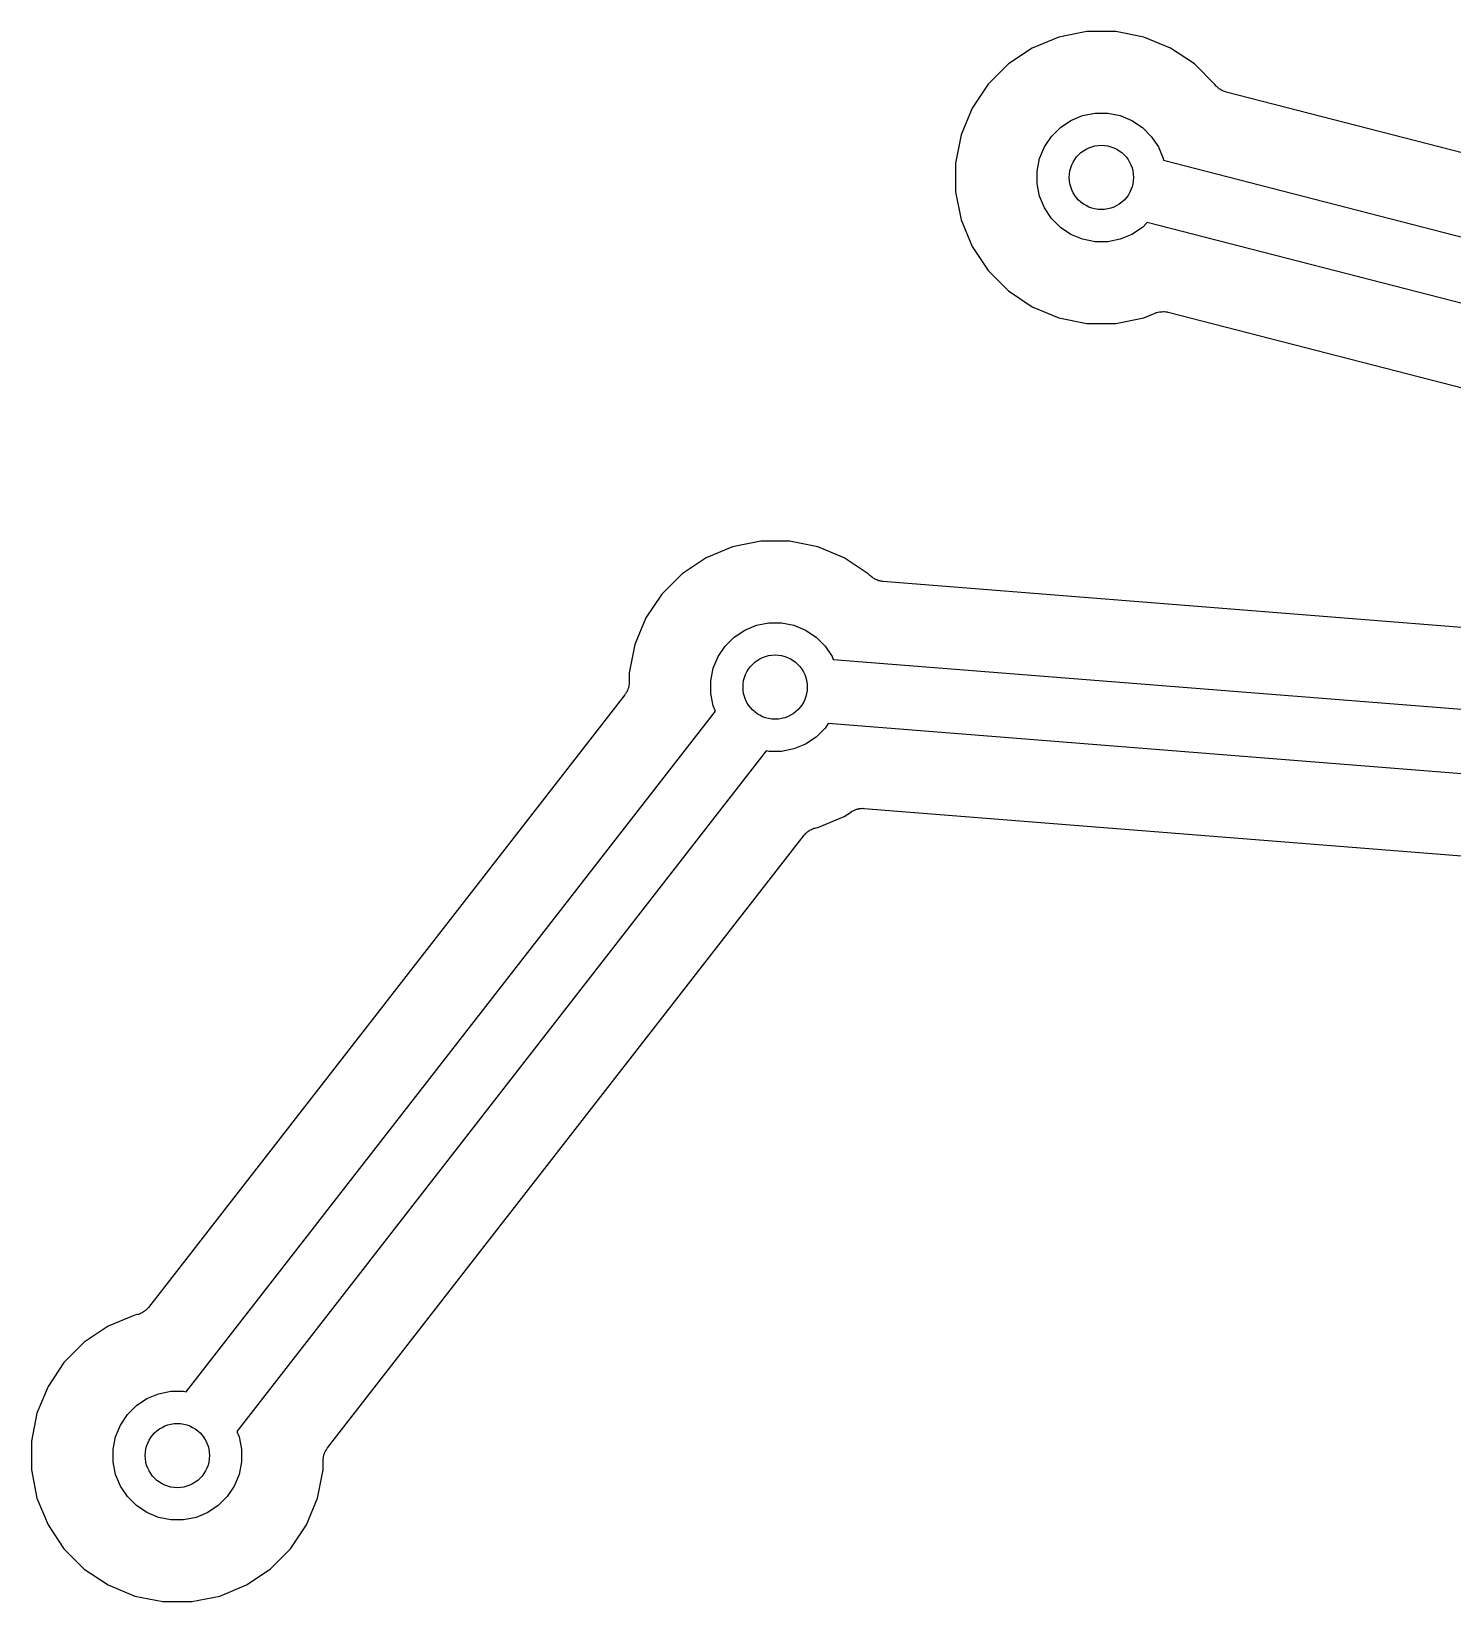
# Model space of a CAD drawing. Extents: x 4.92 to 6.91, y -5.73 to -3.72.
# Drawn here: x 5.6883 to 6.0364, y -5.2149 to -4.8304 of the extents above; entities that cross this region are included whole.
import ezdxf

# ---------------------------------------------------------------- set-up
doc = ezdxf.new("R2010")
doc.units = 0
doc.header["$MEASUREMENT"] = 0
doc.layers.add('BLACK', color=7, linetype='CONTINUOUS')

msp = doc.modelspace()

# ---------------------------------------------------------------- linework, layer by layer
at = {"layer": 'BLACK', "linetype": 'CONTINUOUS'}
for p, q in [((5.93997, -4.83177), (5.93346, -4.83446)), ((5.94687, -4.83039), (5.93997, -4.83177)), ((5.95391, -4.83039), (5.94687, -4.83039)), ((5.96082, -4.83177), (5.95391, -4.83039)), ((5.96733, -4.83446), (5.96082, -4.83177)), ((5.93346, -4.83446), (5.92761, -4.83837)), ((5.97318, -4.83837), (5.96733, -4.83446)), ((5.92761, -4.83837), (5.92263, -4.84335)), ((5.97828, -4.84348), (5.97318, -4.83837)), ((5.92263, -4.84335), (5.91871, -4.84921)), ((5.97843, -4.84368), (5.97828, -4.84348)), ((5.97855, -4.84379), (5.97843, -4.84368)), ((5.97866, -4.84392), (5.97855, -4.84379)), ((5.9789, -4.84413), (5.97866, -4.84392)), ((5.97914, -4.84435), (5.9789, -4.84413)), ((5.97928, -4.84444), (5.97914, -4.84435)), ((5.97941, -4.84454), (5.97928, -4.84444)), ((5.97969, -4.8447), (5.97941, -4.84454)), ((5.97997, -4.84487), (5.97969, -4.8447)), ((5.98012, -4.84493), (5.97997, -4.84487)), ((5.98027, -4.845), (5.98012, -4.84493)), ((5.98058, -4.8451), (5.98027, -4.845)), ((5.98088, -4.84521), (5.98058, -4.8451)), ((5.98095, -4.84523), (5.98088, -4.84521)), ((6.45162, -4.96655), (5.98095, -4.84523)), ((5.91871, -4.84921), (5.91602, -4.85571)), ((5.94035, -4.85391), (5.94293, -4.85219)), ((5.94293, -4.85219), (5.9458, -4.851)), ((5.9458, -4.851), (5.94884, -4.85039)), ((5.94884, -4.85039), (5.95194, -4.85039)), ((5.95194, -4.85039), (5.95499, -4.851)), ((5.95499, -4.851), (5.95785, -4.85219)), ((5.95785, -4.85219), (5.96043, -4.85391)), ((5.91602, -4.85571), (5.91465, -4.86262)), ((5.93644, -4.85868), (5.93816, -4.8561)), ((5.93816, -4.8561), (5.94035, -4.85391)), ((5.96043, -4.85391), (5.96263, -4.8561)), ((5.96263, -4.8561), (5.96435, -4.85868)), ((5.93525, -4.86155), (5.93644, -4.85868)), ((5.96435, -4.85868), (5.96554, -4.86155)), ((5.91465, -4.86262), (5.91465, -4.86966)), ((5.93465, -4.86459), (5.93525, -4.86155)), ((5.96554, -4.86155), (5.96561, -4.86193)), ((5.96561, -4.86193), (6.44709, -4.98604)), ((5.93465, -4.86769), (5.93465, -4.86459)), ((5.91465, -4.86966), (5.91602, -4.87657)), ((5.93525, -4.87074), (5.93465, -4.86769)), ((5.93644, -4.8736), (5.93525, -4.87074)), ((5.93816, -4.87618), (5.93644, -4.8736)), ((5.91602, -4.87657), (5.91871, -4.88307)), ((5.94035, -4.87837), (5.93816, -4.87618)), ((5.94293, -4.8801), (5.94035, -4.87837)), ((5.96043, -4.87837), (5.95785, -4.8801)), ((5.96164, -4.87717), (5.96043, -4.87837)), ((6.44156, -5.00087), (5.96164, -4.87717)), ((5.9458, -4.88128), (5.94293, -4.8801)), ((5.94884, -4.88189), (5.9458, -4.88128)), ((5.95194, -4.88189), (5.94884, -4.88189)), ((5.95499, -4.88128), (5.95194, -4.88189)), ((5.95785, -4.8801), (5.95499, -4.88128)), ((5.91871, -4.88307), (5.92263, -4.88893)), ((5.92263, -4.88893), (5.92761, -4.89391)), ((5.92761, -4.89391), (5.93346, -4.89782)), ((5.93346, -4.89782), (5.93997, -4.90052)), ((5.93997, -4.90052), (5.94687, -4.90189)), ((5.94687, -4.90189), (5.95391, -4.90189)), ((5.95391, -4.90189), (5.96082, -4.90052)), ((5.96082, -4.90052), (5.9636, -4.89937)), ((5.9636, -4.89937), (5.96366, -4.89934)), ((5.96366, -4.89934), (5.96377, -4.89931)), ((5.96377, -4.89931), (5.96387, -4.89926)), ((5.96387, -4.89926), (5.96423, -4.89917)), ((5.96423, -4.89917), (5.9646, -4.89907)), ((5.9646, -4.89907), (5.96471, -4.89906)), ((5.96471, -4.89906), (5.96482, -4.89903)), ((5.96482, -4.89903), (5.96519, -4.89902)), ((5.96519, -4.89902), (5.96557, -4.89899)), ((5.96557, -4.89899), (5.96568, -4.899)), ((5.96568, -4.899), (5.96579, -4.89899)), ((5.96579, -4.89899), (5.96617, -4.89905)), ((5.96617, -4.89905), (5.96654, -4.89909)), ((5.96654, -4.89909), (5.96665, -4.89913)), ((5.96665, -4.89913), (5.96676, -4.89914)), ((5.96676, -4.89914), (6.431, -5.0188)), ((5.86695, -4.9552), (5.86005, -4.95657)), ((5.87399, -4.9552), (5.86695, -4.9552)), ((5.8809, -4.95657), (5.87399, -4.9552)), ((5.85354, -4.95927), (5.84768, -4.96318)), ((5.86005, -4.95657), (5.85354, -4.95927)), ((5.88741, -4.95927), (5.8809, -4.95657)), ((5.89326, -4.96318), (5.88741, -4.95927)), ((5.84768, -4.96318), (5.84271, -4.96816)), ((5.89371, -4.96363), (5.89326, -4.96318)), ((5.89392, -4.9638), (5.89371, -4.96363)), ((5.8941, -4.96398), (5.89392, -4.9638)), ((5.89429, -4.9641), (5.8941, -4.96398)), ((5.89446, -4.96425), (5.89429, -4.9641)), ((5.8947, -4.96437), (5.89446, -4.96425)), ((5.89492, -4.96452), (5.8947, -4.96437)), ((5.89513, -4.9646), (5.89492, -4.96452)), ((5.89532, -4.96471), (5.89513, -4.9646)), ((5.89558, -4.96479), (5.89532, -4.96471)), ((5.89582, -4.96489), (5.89558, -4.96479)), ((5.89604, -4.96493), (5.89582, -4.96489)), ((5.89626, -4.96499), (5.89604, -4.96493)), ((5.89652, -4.96502), (5.89626, -4.96499)), ((5.89678, -4.96507), (5.89652, -4.96502)), ((5.89685, -4.96508), (5.89678, -4.96507)), ((6.22068, -4.99078), (5.89685, -4.96508)), ((5.84271, -4.96816), (5.83879, -4.97401)), ((5.83879, -4.97401), (5.8361, -4.98052)), ((5.86588, -4.9758), (5.86892, -4.9752)), ((5.86892, -4.9752), (5.87202, -4.9752)), ((5.87202, -4.9752), (5.87507, -4.9758)), ((5.85824, -4.98091), (5.86043, -4.97871)), ((5.86043, -4.97871), (5.86301, -4.97699)), ((5.86301, -4.97699), (5.86588, -4.9758)), ((5.87507, -4.9758), (5.87793, -4.97699)), ((5.87793, -4.97699), (5.88051, -4.97871)), ((5.88051, -4.97871), (5.8827, -4.98091)), ((5.8361, -4.98052), (5.83472, -4.98742)), ((5.85652, -4.98349), (5.85824, -4.98091)), ((5.8827, -4.98091), (5.88443, -4.98349)), ((5.85472, -4.98939), (5.85533, -4.98635)), ((5.85533, -4.98635), (5.85652, -4.98349)), ((5.88443, -4.98349), (5.88471, -4.98418)), ((5.88471, -4.98418), (6.22955, -5.01154)), ((5.83465, -4.99048), (5.83462, -4.99082)), ((5.83471, -4.99015), (5.83465, -4.99048)), ((5.83472, -4.98985), (5.83471, -4.99)), ((5.83471, -4.99), (5.83471, -4.99015)), ((5.83472, -4.98742), (5.83472, -4.98978)), ((5.83472, -4.98978), (5.83472, -4.98985)), ((5.85472, -4.9925), (5.85472, -4.98939)), ((5.83367, -4.99285), (5.71693, -5.14285)), ((5.83375, -4.99272), (5.83367, -4.99285)), ((5.83385, -4.9926), (5.83375, -4.99272)), ((5.83401, -4.99231), (5.83385, -4.9926)), ((5.83419, -4.99202), (5.83401, -4.99231)), ((5.83425, -4.99188), (5.83419, -4.99202)), ((5.83432, -4.99175), (5.83425, -4.99188)), ((5.83442, -4.99143), (5.83432, -4.99175)), ((5.83454, -4.99111), (5.83442, -4.99143)), ((5.83457, -4.99096), (5.83454, -4.99111)), ((5.83462, -4.99082), (5.83457, -4.99096)), ((5.85533, -4.99554), (5.85472, -4.9925)), ((5.7262, -5.16351), (5.85588, -4.99687)), ((5.85588, -4.99687), (5.85533, -4.99554)), ((5.8827, -5.00098), (5.88051, -5.00318)), ((5.88345, -4.99987), (5.8827, -5.00098)), ((6.22828, -5.02724), (5.88345, -4.99987)), ((5.87793, -5.0049), (5.87507, -5.00609)), ((5.88051, -5.00318), (5.87793, -5.0049)), ((5.86829, -5.00657), (5.73861, -5.17321)), ((5.86892, -5.00669), (5.86829, -5.00657)), ((5.87202, -5.00669), (5.86892, -5.00669)), ((5.87507, -5.00609), (5.87202, -5.00669)), ((5.88914, -5.02147), (5.8892, -5.02143)), ((5.8892, -5.02143), (5.88935, -5.02135)), ((5.88935, -5.02135), (5.88949, -5.02125)), ((5.88949, -5.02125), (5.88978, -5.02113)), ((5.88978, -5.02113), (5.89006, -5.02098)), ((5.89006, -5.02098), (5.89023, -5.02093)), ((5.89023, -5.02093), (5.89038, -5.02087)), ((5.89038, -5.02087), (5.89069, -5.0208)), ((5.89069, -5.0208), (5.891, -5.02071)), ((5.891, -5.02071), (5.89117, -5.02069)), ((5.89117, -5.02069), (5.89134, -5.02066)), ((5.89134, -5.02066), (5.89165, -5.02065)), ((5.89165, -5.02065), (5.89197, -5.02062)), ((5.89197, -5.02062), (5.89214, -5.02064)), ((5.89214, -5.02064), (5.89231, -5.02064)), ((5.89231, -5.02064), (6.16117, -5.04198)), ((5.8809, -5.02532), (5.88741, -5.02262)), ((5.88741, -5.02262), (5.88914, -5.02147)), ((5.76082, -5.17723), (5.87756, -5.02723)), ((5.87756, -5.02723), (5.8776, -5.02717)), ((5.8776, -5.02717), (5.8778, -5.02697)), ((5.8778, -5.02697), (5.87798, -5.02675)), ((5.87798, -5.02675), (5.87814, -5.02662)), ((5.87814, -5.02662), (5.87828, -5.02647)), ((5.87828, -5.02647), (5.87851, -5.02631)), ((5.87851, -5.02631), (5.87873, -5.02613)), ((5.87873, -5.02613), (5.87892, -5.02604)), ((5.87892, -5.02604), (5.87909, -5.02592)), ((5.87909, -5.02592), (5.87934, -5.02581)), ((5.87934, -5.02581), (5.87959, -5.02568)), ((5.87959, -5.02568), (5.87979, -5.02562)), ((5.87979, -5.02562), (5.87998, -5.02553)), ((5.87998, -5.02553), (5.88026, -5.02547)), ((5.88026, -5.02547), (5.88053, -5.02539)), ((5.88053, -5.02539), (5.8809, -5.02532)), ((5.7147, -5.14446), (5.71451, -5.14454)), ((5.71489, -5.1444), (5.7147, -5.14446)), ((5.71514, -5.14427), (5.71489, -5.1444)), ((5.7154, -5.14416), (5.71514, -5.14427)), ((5.71557, -5.14404), (5.7154, -5.14416)), ((5.71576, -5.14394), (5.71557, -5.14404)), ((5.71597, -5.14377), (5.71576, -5.14394)), ((5.71621, -5.14361), (5.71597, -5.14377)), ((5.71635, -5.14346), (5.71621, -5.14361)), ((5.71651, -5.14333), (5.71635, -5.14346)), ((5.71669, -5.14311), (5.71651, -5.14333)), ((5.71689, -5.14291), (5.71669, -5.14311)), ((5.71693, -5.14285), (5.71689, -5.14291)), ((5.70708, -5.14745), (5.70123, -5.15137)), ((5.71359, -5.14476), (5.70708, -5.14745)), ((5.71396, -5.14469), (5.71359, -5.14476)), ((5.71423, -5.1446), (5.71396, -5.14469)), ((5.71451, -5.14454), (5.71423, -5.1446)), ((5.70123, -5.15137), (5.69625, -5.15635)), ((5.69625, -5.15635), (5.69234, -5.1622)), ((5.69234, -5.1622), (5.68964, -5.16871)), ((5.71942, -5.16399), (5.72246, -5.16339)), ((5.72246, -5.16339), (5.72557, -5.16339)), ((5.72557, -5.16339), (5.7262, -5.16351)), ((5.71178, -5.1691), (5.71398, -5.1669)), ((5.71398, -5.1669), (5.71656, -5.16518)), ((5.71656, -5.16518), (5.71942, -5.16399)), ((5.68964, -5.16871), (5.68827, -5.17561)), ((5.71006, -5.17167), (5.71178, -5.1691)), ((5.70827, -5.17758), (5.70887, -5.17454)), ((5.70887, -5.17454), (5.71006, -5.17167)), ((5.73861, -5.17321), (5.73916, -5.17454)), ((5.73916, -5.17454), (5.73976, -5.17758)), ((5.68827, -5.17561), (5.68827, -5.18265)), ((5.70827, -5.18068), (5.70827, -5.17758)), ((5.73976, -5.17758), (5.73976, -5.18068)), ((5.75992, -5.17912), (5.75995, -5.17897)), ((5.75995, -5.17897), (5.76007, -5.17865)), ((5.76007, -5.17865), (5.76017, -5.17833)), ((5.76017, -5.17833), (5.76024, -5.1782)), ((5.76024, -5.1782), (5.7603, -5.17805)), ((5.7603, -5.17805), (5.76048, -5.17777)), ((5.76048, -5.17777), (5.76064, -5.17748)), ((5.76064, -5.17748), (5.76074, -5.17736)), ((5.76074, -5.17736), (5.76082, -5.17723)), ((5.68827, -5.18265), (5.68964, -5.18956)), ((5.70887, -5.18373), (5.70827, -5.18068)), ((5.73976, -5.18068), (5.73916, -5.18373)), ((5.75839, -5.18956), (5.75976, -5.18265)), ((5.75976, -5.18023), (5.75978, -5.18008)), ((5.75976, -5.1803), (5.75976, -5.18023)), ((5.75976, -5.18265), (5.75976, -5.1803)), ((5.75978, -5.17993), (5.75984, -5.1796)), ((5.75978, -5.18008), (5.75978, -5.17993)), ((5.75984, -5.1796), (5.75987, -5.17926)), ((5.75987, -5.17926), (5.75992, -5.17912)), ((5.71006, -5.18659), (5.70887, -5.18373)), ((5.71178, -5.18917), (5.71006, -5.18659)), ((5.73797, -5.18659), (5.73625, -5.18917)), ((5.73916, -5.18373), (5.73797, -5.18659)), ((5.68964, -5.18956), (5.69234, -5.19607)), ((5.71398, -5.19137), (5.71178, -5.18917)), ((5.73625, -5.18917), (5.73405, -5.19137)), ((5.7557, -5.19607), (5.75839, -5.18956)), ((5.71656, -5.19309), (5.71398, -5.19137)), ((5.71942, -5.19428), (5.71656, -5.19309)), ((5.72246, -5.19488), (5.71942, -5.19428)), ((5.72861, -5.19428), (5.72557, -5.19488)), ((5.73148, -5.19309), (5.72861, -5.19428)), ((5.73405, -5.19137), (5.73148, -5.19309)), ((5.69234, -5.19607), (5.69625, -5.20192)), ((5.72557, -5.19488), (5.72246, -5.19488)), ((5.75178, -5.20192), (5.7557, -5.19607)), ((5.69625, -5.20192), (5.70123, -5.2069)), ((5.7468, -5.2069), (5.75178, -5.20192)), ((5.70123, -5.2069), (5.70708, -5.21081)), ((5.74095, -5.21081), (5.7468, -5.2069)), ((5.70708, -5.21081), (5.71359, -5.21351)), ((5.71359, -5.21351), (5.72049, -5.21488)), ((5.72754, -5.21488), (5.73444, -5.21351)), ((5.73444, -5.21351), (5.74095, -5.21081)), ((5.72049, -5.21488), (5.72754, -5.21488))]:
    msp.add_line(p, q, dxfattribs=at)
at = {"layer": 'BLACK'}
for centre in [(5.95039, -4.86614), (5.87047, -4.99094), (5.72402, -5.17913)]:
    msp.add_circle(centre, 0.00787, dxfattribs=at)

doc.saveas('drawing.dxf')
